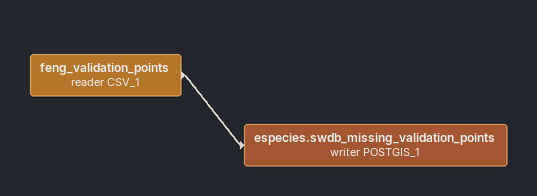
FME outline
feng_validation_points (reader CSV_1)
    -> especies.swdb_missing_validation_points (writer POSTGIS_1)
especies.swdb_missing_validation_points (writer POSTGIS_1)
